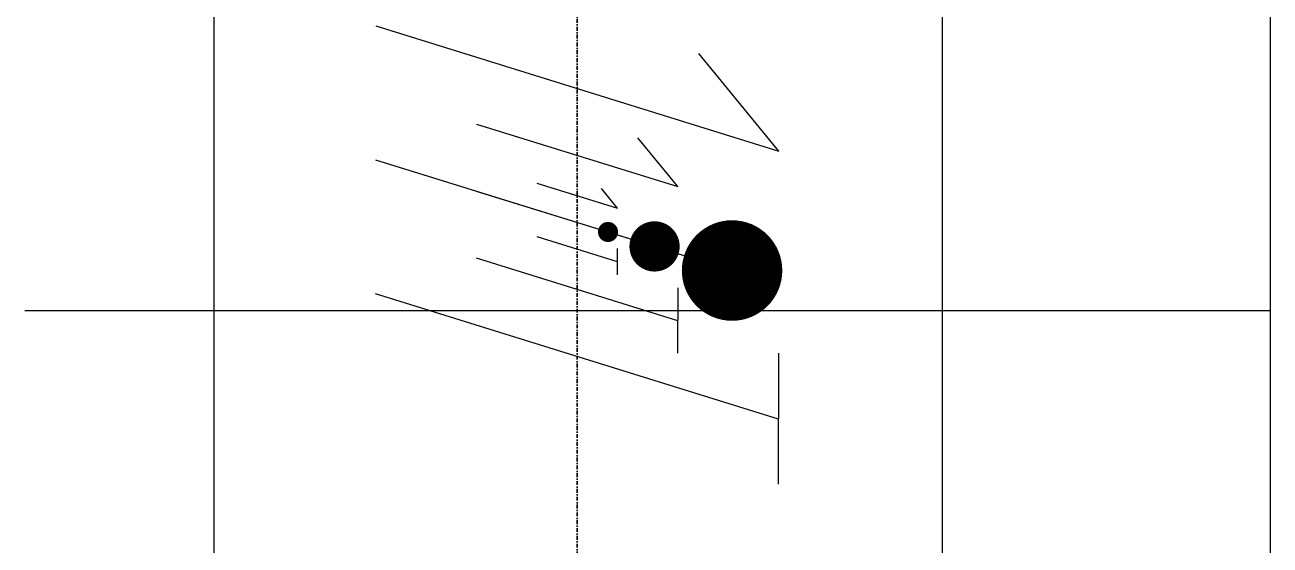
# Model space of a CAD drawing. Extents: x -12260 to 184725, y -29287 to 19916.
# Drawn here: x 37450 to 38476, y -10996 to -10567 of the extents above; entities that cross this region are included whole.
import ezdxf

# ---------------------------------------------------------------- set-up
doc = ezdxf.new("R2010")
doc.units = 0
doc.header["$LTSCALE"] = 0.25
doc.linetypes.add('DASHDOT', pattern=[25.4, 12.7, -6.35, 0, -6.35])
doc.layers.add('01-First Floor-FUR$0$FALSE CEILING', color=251, linetype='Continuous')
for name, color, linetype, lineweight in [('01-First Floor-FUR$0$LOADING', 253, 'Continuous', 5), ('01-First Floor-FUR$0$Walls', 251, 'Continuous', 5), ('E-LITE-CLNG-CNDT', 6, 'DASHDOT', 35), ('E-POWR-WIRE', 6, 'Continuous', 25), ('E-POWR-WIRE @ 100', 6, 'Continuous', 25), ('E-POWR-WIRE @ 20', 6, 'Continuous', 25), ('E-POWR-WIRE @ 50', 6, 'Continuous', 25)]:
    doc.layers.add(name, color=color, linetype=linetype, lineweight=lineweight)

# ---------------------------------------------------------------- blocks, each defined once
blk = doc.blocks.new('*U40')
for p, q in [((-1.658, 1.617), (1.663, 0.587)), ((1.663, 0.587), (1.004, 1.389)), ((-1.66, 0.515), (1.66, -0.515)), ((-1.663, -0.587), (1.658, -1.617)), ((1.659, -1.078), (1.657, -2.157))]:
    blk.add_line(p, q)
at = {"const_width": 0.414}
blk.add_lwpolyline([(1.278, -0.19, 1), (1.277, -0.604, 1)], format="xyb", close=True, dxfattribs=at)
blk = doc.blocks.new('*U866')
at = {"layer": 'E-POWR-WIRE @ 100', "xscale": 100, "yscale": 100, "zscale": 100}
blk.add_blockref('*U40', (37904.9, -10730, -0.1), dxfattribs=at)
at = {"layer": 'E-POWR-WIRE @ 20', "xscale": 20, "yscale": 20, "zscale": 20}
blk.add_blockref('*U40', (37904.9, -10730, -0.1), dxfattribs=at)
at = {"layer": 'E-POWR-WIRE @ 50', "xscale": 50, "yscale": 50, "zscale": 50}
blk.add_blockref('*U40', (37904.9, -10730, -0.1), dxfattribs=at)
blk = doc.blocks.new('01-First Floor-FUR')
at = {"layer": '01-First Floor-FUR$0$FALSE CEILING', "linetype": 'Continuous'}
for p, q in [((37606, -12830), (37606, -8830)), ((38206, -12830), (38206, -8830))]:
    blk.add_line(p, q, dxfattribs=at)
at = {"layer": '01-First Floor-FUR$0$FALSE CEILING'}
blk.add_line((37449.9, -10802.6, -0.1), (38476, -10802.6, -0.1), dxfattribs=at)
blk.add_lwpolyline([(34976, -12830), (34976, -10710), (34976, -10710), (34976, -8830), (38476, -8830), (38476, -12830), (34976, -12830)], dxfattribs=at)
at = {"layer": '01-First Floor-FUR$0$LOADING'}
blk.add_line((37449.9, -10802.6, -0.1), (38476, -10802.6, -0.1), dxfattribs=at)
at = {"layer": '01-First Floor-FUR$0$Walls'}
blk.add_line((38476, -8830), (38476, -12830), dxfattribs=at)

msp = doc.modelspace()

# ---------------------------------------------------------------- linework, layer by layer
at = {"layer": 'E-LITE-CLNG-CNDT', "elevation": -0.1}
msp.add_lwpolyline([(37904.9, -11630), (37904.9, -9830)], dxfattribs=at)

# ---------------------------------------------------------------- block references
at = {"layer": 'E-LITE-CLNG-CNDT'}
msp.add_blockref('01-First Floor-FUR', (0, 0), dxfattribs=at)
at = {"layer": 'E-POWR-WIRE'}
msp.add_blockref('*U866', (0, 0), dxfattribs=at)

doc.saveas('drawing.dxf')
